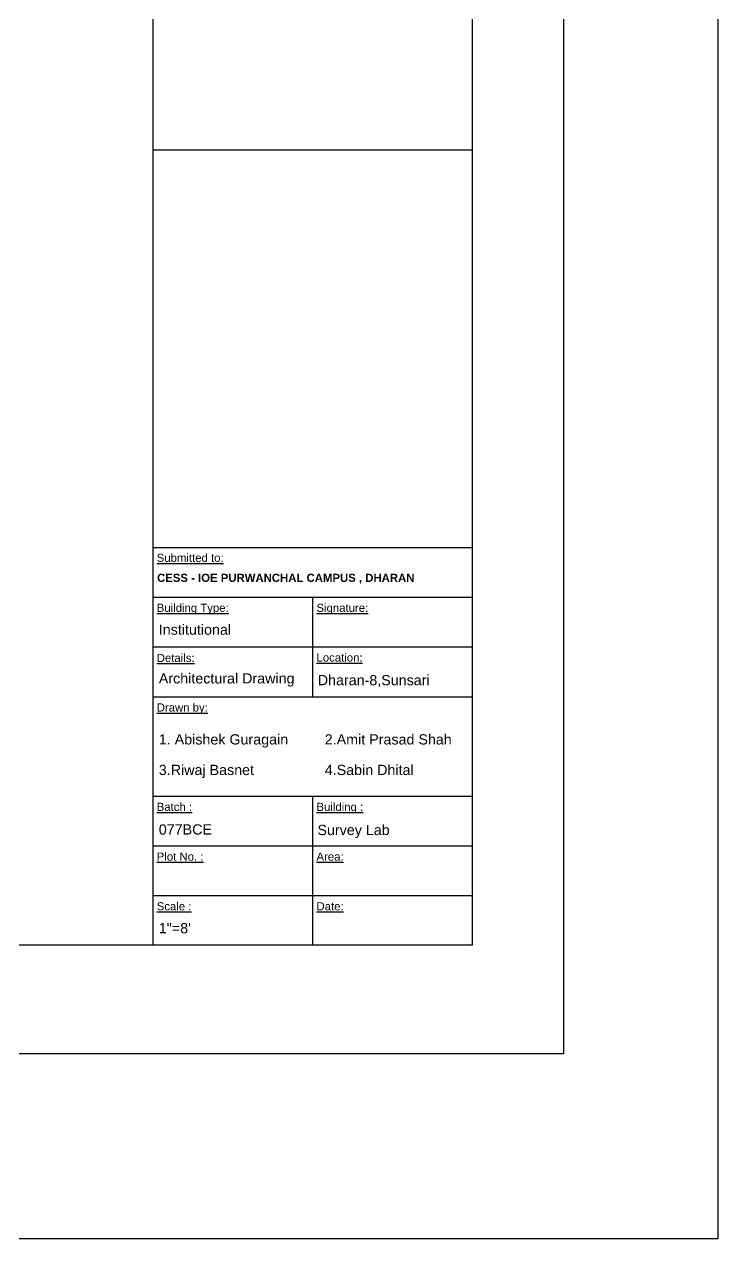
# Model space of a CAD drawing. Header units: inches. Extents: x -6800 to 96653, y -25814 to 17379.
# Drawn here: x 36303 to 37240, y -952 to 690 of the extents above; entities that cross this region are included whole.
import ezdxf

# ---------------------------------------------------------------- set-up
doc = ezdxf.new("R2010")
doc.units = ezdxf.units.IN
doc.header["$MEASUREMENT"] = 0
doc.layers.add('Page Format', color=7, linetype='Continuous', lineweight=25)
doc.styles.get("Standard").update_dxf_attribs({"font": 'arial.ttf'})

msp = doc.modelspace()

# ---------------------------------------------------------------- linework, layer by layer
for points in [[(33187.3, 2332.1), (37240.2, 2332.1), (37240.2, -952), (33187.3, -952)], [(33436.6, 2068.5), (37031.6, 2068.5), (37031.6, -702.2), (33436.6, -702.2)]]:
    msp.add_lwpolyline(points, close=True)
at = {"layer": 'Page Format'}
for p, q in [((36908.3, 1691.3), (36908.3, -555.1)), ((36476.3, 1595.3), (36476.3, -17.5)), ((36476.3, 520.1), (36908.3, 520.1)), ((36476.3, -17.5), (36476.3, -555.1)), ((36476.3, -17.5), (36908.3, -17.5)), ((36476.3, -84.7), (36908.3, -84.7)), ((36692.3, -84.7), (36692.3, -219.1)), ((36476.3, -151.9), (36908.3, -151.9)), ((36476.3, -219.1), (36908.3, -219.1)), ((36476.3, -353.5), (36908.3, -353.5)), ((36692.3, -353.5), (36692.3, -555.1)), ((36476.3, -420.7), (36908.3, -420.7)), ((36476.3, -487.9), (36908.3, -487.9)), ((36908.3, -555.1), (33730.7, -555.1))]:
    msp.add_line(p, q, dxfattribs=at)

# ---------------------------------------------------------------- texts
at = {"layer": 'Page Format', "attachment_point": 1}
for s, width, gutter_width, insert, char_height in [('{\\LSubmitted to:}', 145.758, 2.91, (36481.7, -25.8), 10.992), ('{\\fArial|b1|i0|c0|p34;CESS - IOE PURWANCHAL CAMPUS , DHARAN}', 390.984, 2.91, (36482.1, -52.9), 10.992), ('{\\LBuilding Type:}', 145.758, 2.91, (36481.7, -93.4), 10.992), ('{\\LSignature:}', 145.758, 2.91, (36697.7, -93.4), 10.992), ('Institutional', 204.377, 69.1, (36484.5, -121.5), 13.82), ('{\\LDetails:}', 145.758, 2.91, (36481.7, -161.2), 10.992), ('{\\LLocation:}', 145.758, 2.91, (36697.7, -160.6), 10.992), ('Architectural Drawing', 204.377, 69.1, (36484.5, -187.4), 13.82), ('Dharan-8,Sunsari', 204.377, 69.1, (36699.4, -189.8), 13.82), ('{\\LDrawn by:}', 145.758, 2.91, (36481.7, -228.2), 10.992), ('1. Abishek Guragain', 204.377, 69.1, (36484.5, -269.9), 13.82), ('2.Amit Prasad Shah', 204.377, 69.1, (36708.9, -269.9), 13.82), ('3.Riwaj Basnet', 204.377, 69.1, (36484.5, -311.2), 13.82), ('4.Sabin Dhital', 204.377, 69.1, (36708.9, -311.2), 13.82), ('{\\LBatch :}', 145.758, 2.91, (36481.7, -362.6), 10.992), ('{\\LBuilding :}', 145.758, 2.91, (36697.7, -362.6), 10.992), ('077BCE', 204.377, 69.1, (36484.5, -391.7), 13.82), ('Survey Lab', 204.377, 69.1, (36699, -392.4), 13.82), ('{\\LPlot No. :}', 145.758, 2.91, (36481.7, -429.8), 10.992), ('{\\LArea:}', 145.758, 2.91, (36697.7, -429.8), 10.99), ('{\\LScale :}', 145.758, 2.91, (36481.7, -497), 10.992), ('{\\LDate:}', 145.758, 2.91, (36697.7, -497), 10.99), ('1"=8\'', 204.377, 69.1, (36484.5, -525.1), 13.82)]:
    msp.add_mtext_dynamic_manual_height_columns(s, width=width, gutter_width=gutter_width, heights=[0], dxfattribs=dict(at, insert=insert, char_height=char_height))

doc.saveas('drawing.dxf')
